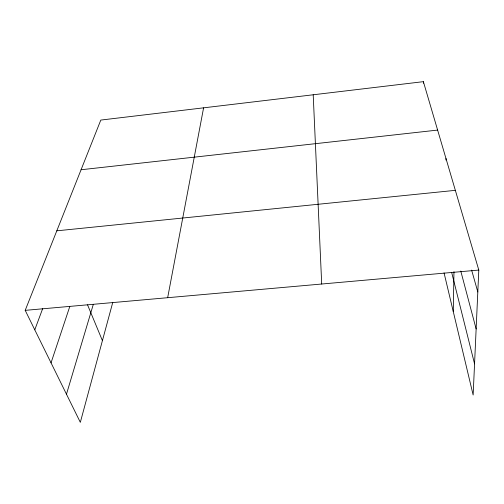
<?xml version="1.0" encoding="UTF-8"?>
<svg xmlns="http://www.w3.org/2000/svg" width="504" height="504" viewBox="0 0 504 504"><rect width="100%" height="100%" fill="white"/><g stroke="black" fill="none" stroke-linecap="round" stroke-linejoin="round"><path stroke-width="0.76" d="M445.964 160.045L445.977 158.477M453.279 311.623L453.959 271.688M112.776 302.337L80.325 422.339L25.2 310.357L100.806 120.072L423.379 81.661L478.8 270.068L473.149 395.035L444.055 272.903M167.662 297.707L203.591 107.831M66.471 394.204L93.272 304.523M51.036 362.842L69.791 306.514M34.776 329.818L42.701 308.549M81.068 169.754L437.623 130.082M56.801 230.826L455.351 190.342M25.2 310.357L478.8 270.068M87.538 304.826L102.419 340.641M471.624 270.094L477.811 291.961M460.776 271.051L476.135 328.954M451.735 272.714L474.56 363.869M313.204 94.783L321.703 284.023M423.379 81.661L423.404 83.229"/></g></svg>
